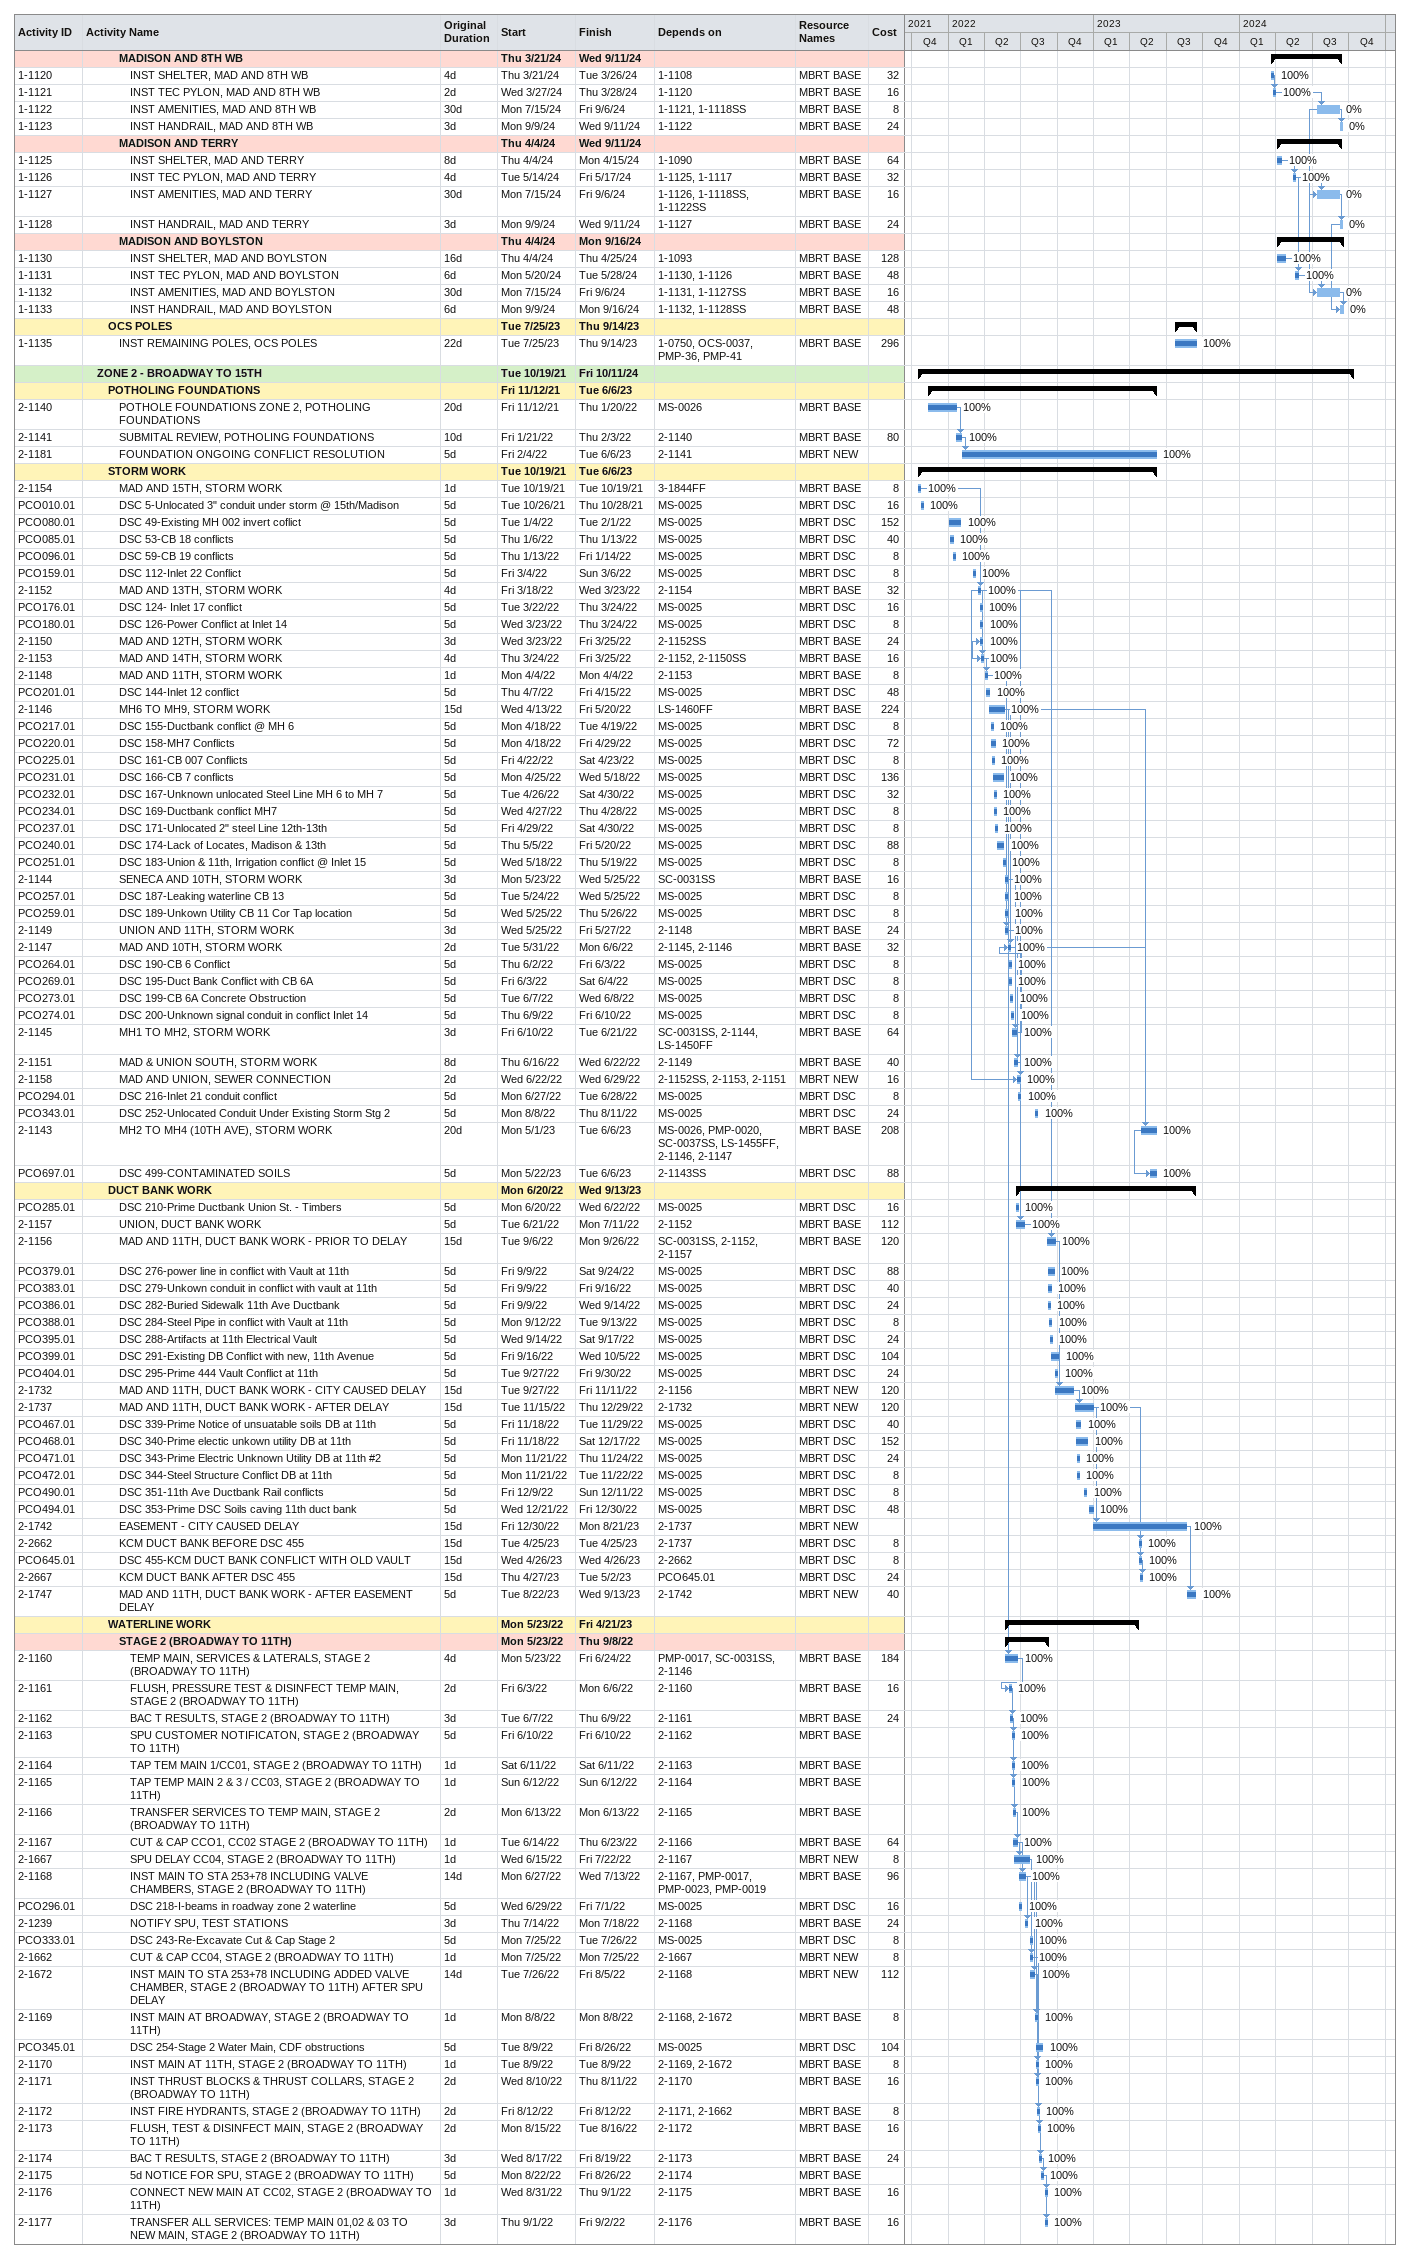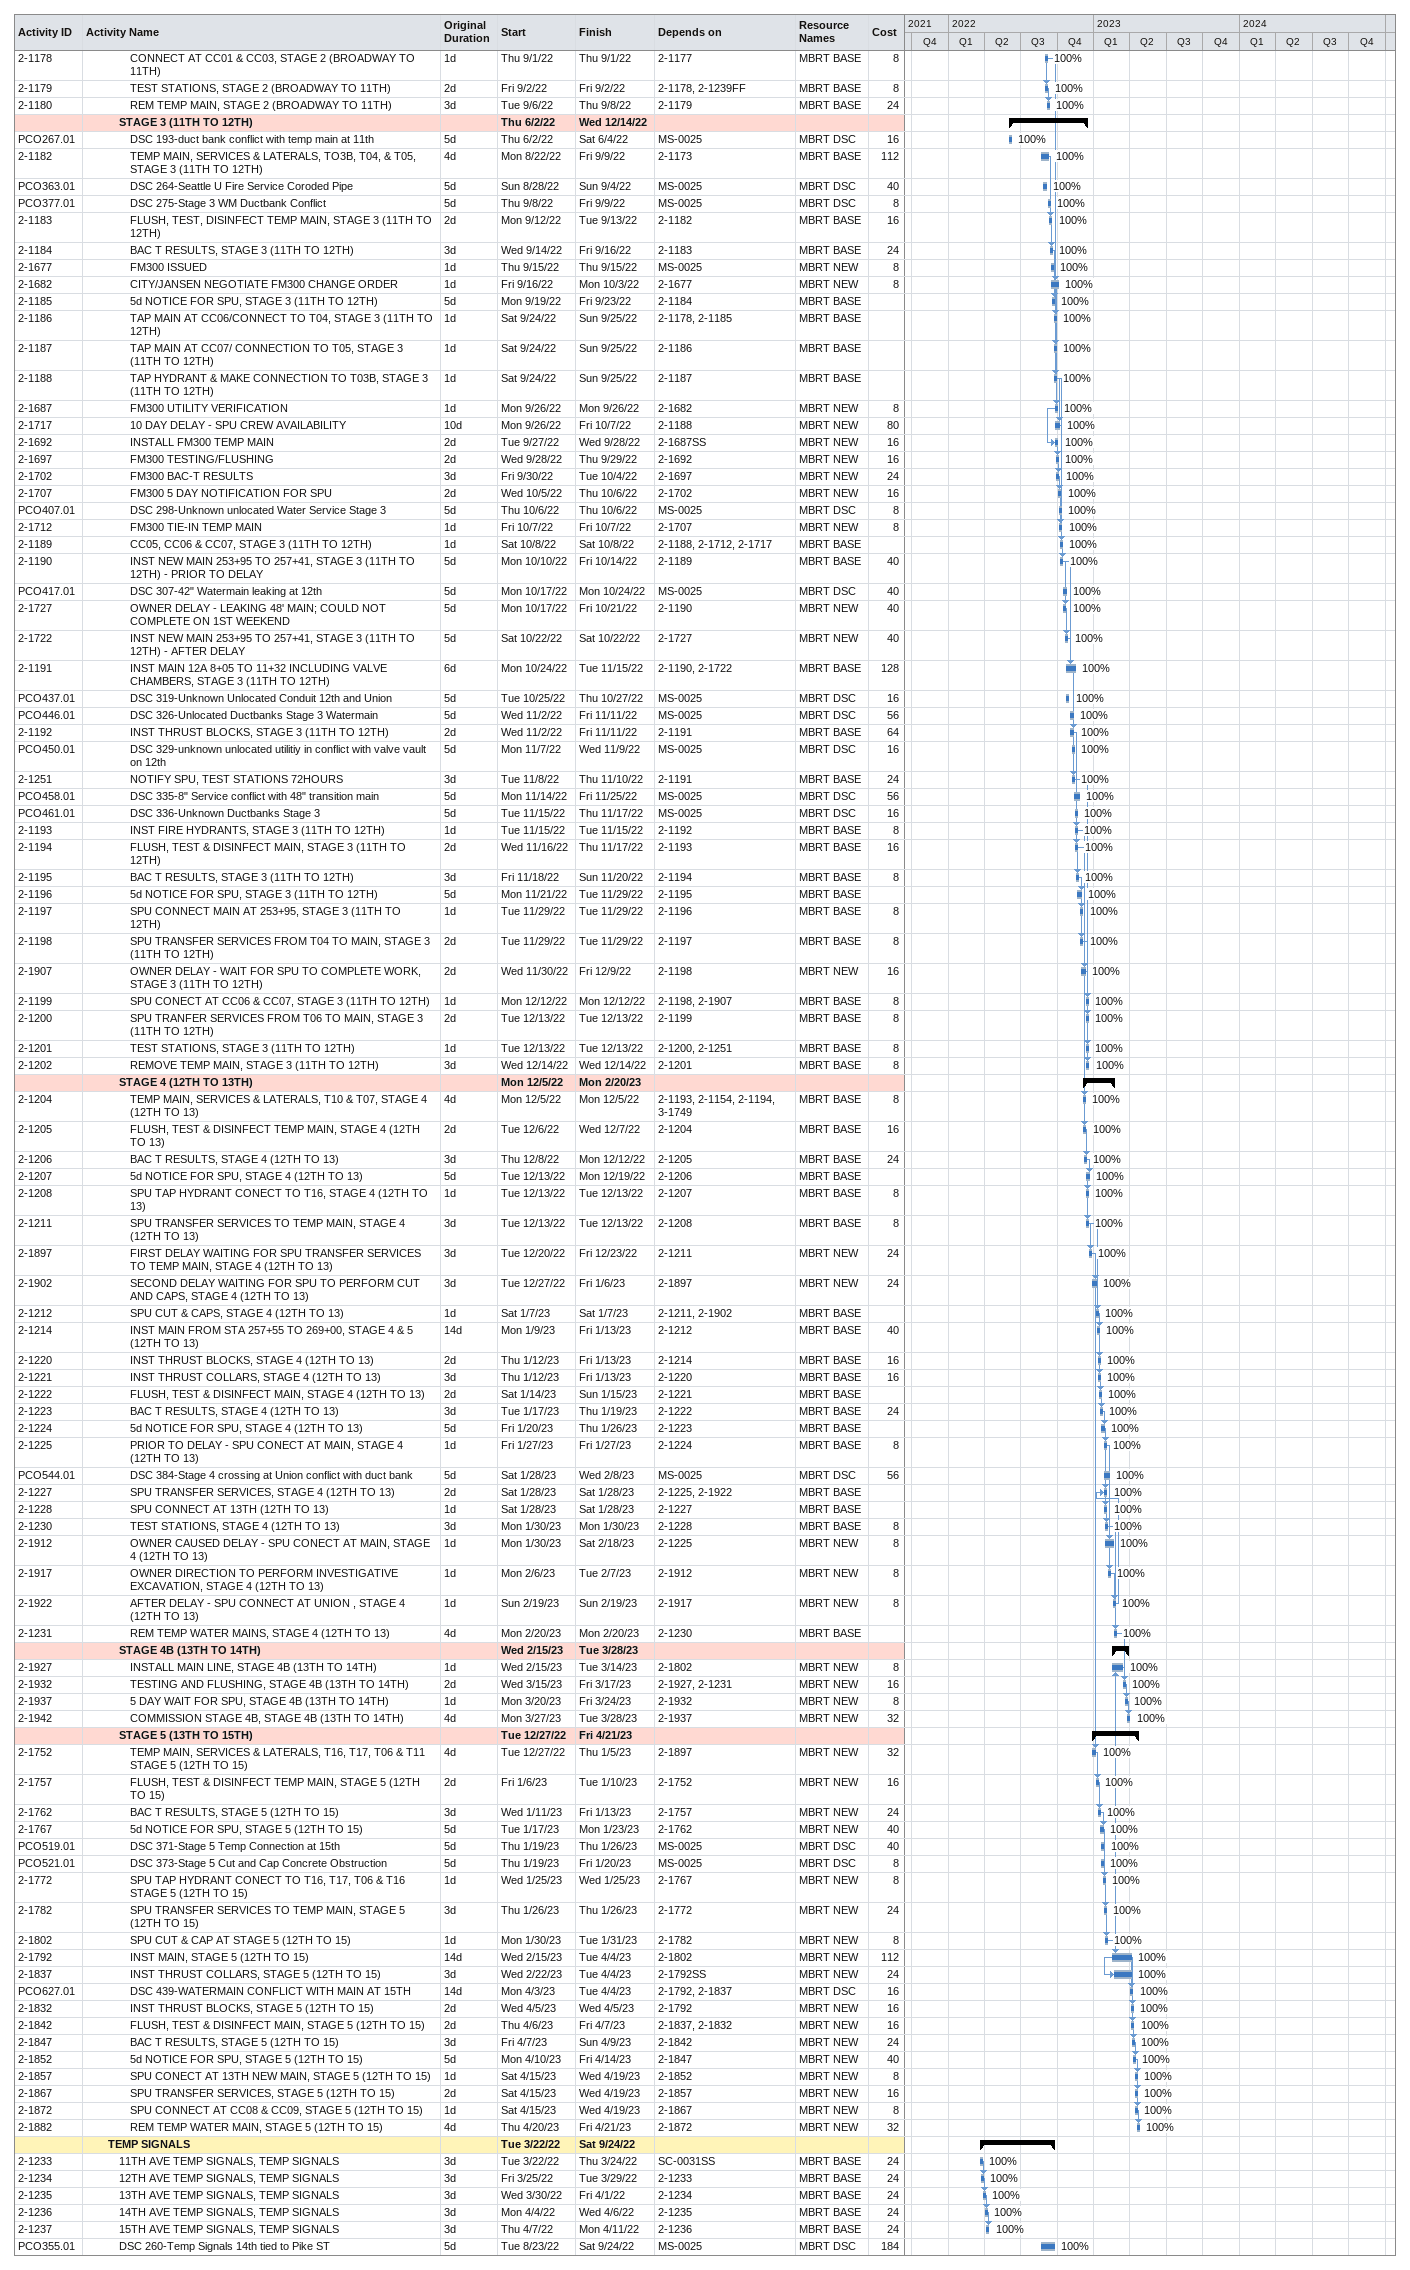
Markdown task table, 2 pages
| ID | Level | Task | Original duration | Start | Finish | Predecessors | Resources | % complete | Cost |
|---|---|---|---|---|---|---|---|---|---|
|  | 4 | **MADISON AND 8TH WB** |  | 2024-03-21 | 2024-09-11 |  |  |  |  |
| 1-1120 | 5 | INST SHELTER, MAD AND 8TH WB | 4d | 2024-03-21 | 2024-03-26 | 1-1108 | MBRT BASE | 100 | 32 |
| 1-1121 | 5 | INST TEC PYLON, MAD AND 8TH WB | 2d | 2024-03-27 | 2024-03-28 | 1-1120 | MBRT BASE | 100 | 16 |
| 1-1122 | 5 | INST AMENITIES, MAD AND 8TH WB | 30d | 2024-07-15 | 2024-09-06 | 1-1121, 1-1118SS | MBRT BASE | 0 | 8 |
| 1-1123 | 5 | INST HANDRAIL, MAD AND 8TH WB | 3d | 2024-09-09 | 2024-09-11 | 1-1122 | MBRT BASE | 0 | 24 |
|  | 4 | **MADISON AND TERRY** |  | 2024-04-04 | 2024-09-11 |  |  |  |  |
| 1-1125 | 5 | INST SHELTER, MAD AND TERRY | 8d | 2024-04-04 | 2024-04-15 | 1-1090 | MBRT BASE | 100 | 64 |
| 1-1126 | 5 | INST TEC PYLON, MAD AND TERRY | 4d | 2024-05-14 | 2024-05-17 | 1-1125, 1-1117 | MBRT BASE | 100 | 32 |
| 1-1127 | 5 | INST AMENITIES, MAD AND TERRY | 30d | 2024-07-15 | 2024-09-06 | 1-1126, 1-1118SS, 1-1122SS | MBRT BASE | 0 | 16 |
| 1-1128 | 5 | INST HANDRAIL, MAD AND TERRY | 3d | 2024-09-09 | 2024-09-11 | 1-1127 | MBRT BASE | 0 | 24 |
|  | 4 | **MADISON AND BOYLSTON** |  | 2024-04-04 | 2024-09-16 |  |  |  |  |
| 1-1130 | 5 | INST SHELTER, MAD AND BOYLSTON | 16d | 2024-04-04 | 2024-04-25 | 1-1093 | MBRT BASE | 100 | 128 |
| 1-1131 | 5 | INST TEC PYLON, MAD AND BOYLSTON | 6d | 2024-05-20 | 2024-05-28 | 1-1130, 1-1126 | MBRT BASE | 100 | 48 |
| 1-1132 | 5 | INST AMENITIES, MAD AND BOYLSTON | 30d | 2024-07-15 | 2024-09-06 | 1-1131, 1-1127SS | MBRT BASE | 0 | 16 |
| 1-1133 | 5 | INST HANDRAIL, MAD AND BOYLSTON | 6d | 2024-09-09 | 2024-09-16 | 1-1132, 1-1128SS | MBRT BASE | 0 | 48 |
|  | 3 | **OCS POLES** |  | 2023-07-25 | 2023-09-14 |  |  |  |  |
| 1-1135 | 4 | INST REMAINING POLES, OCS POLES | 22d | 2023-07-25 | 2023-09-14 | 1-0750, OCS-0037, PMP-36, PMP-41 | MBRT BASE | 100 | 296 |
|  | 2 | **ZONE 2 - BROADWAY TO 15TH** |  | 2021-10-19 | 2024-10-11 |  |  |  |  |
|  | 3 | **POTHOLING FOUNDATIONS** |  | 2021-11-12 | 2023-06-06 |  |  |  |  |
| 2-1140 | 4 | POTHOLE FOUNDATIONS ZONE 2, POTHOLING FOUNDATIONS | 20d | 2021-11-12 | 2022-01-20 | MS-0026 | MBRT BASE | 100 |  |
| 2-1141 | 4 | SUBMITAL REVIEW, POTHOLING FOUNDATIONS | 10d | 2022-01-21 | 2022-02-03 | 2-1140 | MBRT BASE | 100 | 80 |
| 2-1181 | 4 | FOUNDATION ONGOING CONFLICT RESOLUTION | 5d | 2022-02-04 | 2023-06-06 | 2-1141 | MBRT NEW | 100 |  |
|  | 3 | **STORM WORK** |  | 2021-10-19 | 2023-06-06 |  |  |  |  |
| 2-1154 | 4 | MAD AND 15TH, STORM WORK | 1d | 2021-10-19 | 2021-10-19 | 3-1844FF | MBRT BASE | 100 | 8 |
| PCO010.01 | 4 | DSC 5-Unlocated 3" conduit under storm @ 15th/Madison | 5d | 2021-10-26 | 2021-10-28 | MS-0025 | MBRT DSC | 100 | 16 |
| PCO080.01 | 4 | DSC 49-Existing MH 002 invert coflict | 5d | 2022-01-04 | 2022-02-01 | MS-0025 | MBRT DSC | 100 | 152 |
| PCO085.01 | 4 | DSC 53-CB 18 conflicts | 5d | 2022-01-06 | 2022-01-13 | MS-0025 | MBRT DSC | 100 | 40 |
| PCO096.01 | 4 | DSC 59-CB 19 conflicts | 5d | 2022-01-13 | 2022-01-14 | MS-0025 | MBRT DSC | 100 | 8 |
| PCO159.01 | 4 | DSC 112-Inlet 22 Conflict | 5d | 2022-03-04 | 2022-03-06 | MS-0025 | MBRT DSC | 100 | 8 |
| 2-1152 | 4 | MAD AND 13TH, STORM WORK | 4d | 2022-03-18 | 2022-03-23 | 2-1154 | MBRT BASE | 100 | 32 |
| PCO176.01 | 4 | DSC 124- Inlet 17 conflict | 5d | 2022-03-22 | 2022-03-24 | MS-0025 | MBRT DSC | 100 | 16 |
| PCO180.01 | 4 | DSC 126-Power Conflict at Inlet 14 | 5d | 2022-03-23 | 2022-03-24 | MS-0025 | MBRT DSC | 100 | 8 |
| 2-1150 | 4 | MAD AND 12TH, STORM WORK | 3d | 2022-03-23 | 2022-03-25 | 2-1152SS | MBRT BASE | 100 | 24 |
| 2-1153 | 4 | MAD AND 14TH, STORM WORK | 4d | 2022-03-24 | 2022-03-25 | 2-1152, 2-1150SS | MBRT BASE | 100 | 16 |
| 2-1148 | 4 | MAD AND 11TH, STORM WORK | 1d | 2022-04-04 | 2022-04-04 | 2-1153 | MBRT BASE | 100 | 8 |
| PCO201.01 | 4 | DSC 144-Inlet 12 conflict | 5d | 2022-04-07 | 2022-04-15 | MS-0025 | MBRT DSC | 100 | 48 |
| 2-1146 | 4 | MH6 TO MH9, STORM WORK | 15d | 2022-04-13 | 2022-05-20 | LS-1460FF | MBRT BASE | 100 | 224 |
| PCO217.01 | 4 | DSC 155-Ductbank conflict @ MH 6 | 5d | 2022-04-18 | 2022-04-19 | MS-0025 | MBRT DSC | 100 | 8 |
| PCO220.01 | 4 | DSC 158-MH7 Conflicts | 5d | 2022-04-18 | 2022-04-29 | MS-0025 | MBRT DSC | 100 | 72 |
| PCO225.01 | 4 | DSC 161-CB 007 Conflicts | 5d | 2022-04-22 | 2022-04-23 | MS-0025 | MBRT DSC | 100 | 8 |
| PCO231.01 | 4 | DSC 166-CB 7 conflicts | 5d | 2022-04-25 | 2022-05-18 | MS-0025 | MBRT DSC | 100 | 136 |
| PCO232.01 | 4 | DSC 167-Unknown unlocated Steel Line MH 6 to MH 7 | 5d | 2022-04-26 | 2022-04-30 | MS-0025 | MBRT DSC | 100 | 32 |
| PCO234.01 | 4 | DSC 169-Ductbank conflict MH7 | 5d | 2022-04-27 | 2022-04-28 | MS-0025 | MBRT DSC | 100 | 8 |
| PCO237.01 | 4 | DSC 171-Unlocated 2" steel Line 12th-13th | 5d | 2022-04-29 | 2022-04-30 | MS-0025 | MBRT DSC | 100 | 8 |
| PCO240.01 | 4 | DSC 174-Lack of Locates, Madison & 13th | 5d | 2022-05-05 | 2022-05-20 | MS-0025 | MBRT DSC | 100 | 88 |
| PCO251.01 | 4 | DSC 183-Union & 11th, Irrigation conflict @ Inlet 15 | 5d | 2022-05-18 | 2022-05-19 | MS-0025 | MBRT DSC | 100 | 8 |
| 2-1144 | 4 | SENECA AND 10TH, STORM WORK | 3d | 2022-05-23 | 2022-05-25 | SC-0031SS | MBRT BASE | 100 | 16 |
| PCO257.01 | 4 | DSC 187-Leaking waterline CB 13 | 5d | 2022-05-24 | 2022-05-25 | MS-0025 | MBRT DSC | 100 | 8 |
| PCO259.01 | 4 | DSC 189-Unkown Utility CB 11 Cor Tap location | 5d | 2022-05-25 | 2022-05-26 | MS-0025 | MBRT DSC | 100 | 8 |
| 2-1149 | 4 | UNION AND 11TH, STORM WORK | 3d | 2022-05-25 | 2022-05-27 | 2-1148 | MBRT BASE | 100 | 24 |
| 2-1147 | 4 | MAD AND 10TH, STORM WORK | 2d | 2022-05-31 | 2022-06-06 | 2-1145, 2-1146 | MBRT BASE | 100 | 32 |
| PCO264.01 | 4 | DSC 190-CB 6 Conflict | 5d | 2022-06-02 | 2022-06-03 | MS-0025 | MBRT DSC | 100 | 8 |
| PCO269.01 | 4 | DSC 195-Duct Bank Conflict with CB 6A | 5d | 2022-06-03 | 2022-06-04 | MS-0025 | MBRT DSC | 100 | 8 |
| PCO273.01 | 4 | DSC 199-CB 6A Concrete Obstruction | 5d | 2022-06-07 | 2022-06-08 | MS-0025 | MBRT DSC | 100 | 8 |
| PCO274.01 | 4 | DSC 200-Unknown signal conduit in conflict Inlet 14 | 5d | 2022-06-09 | 2022-06-10 | MS-0025 | MBRT DSC | 100 | 8 |
| 2-1145 | 4 | MH1 TO MH2, STORM WORK | 3d | 2022-06-10 | 2022-06-21 | SC-0031SS, 2-1144, LS-1450FF | MBRT BASE | 100 | 64 |
| 2-1151 | 4 | MAD & UNION SOUTH, STORM WORK | 8d | 2022-06-16 | 2022-06-22 | 2-1149 | MBRT BASE | 100 | 40 |
| 2-1158 | 4 | MAD AND UNION, SEWER CONNECTION | 2d | 2022-06-22 | 2022-06-29 | 2-1152SS, 2-1153, 2-1151 | MBRT NEW | 100 | 16 |
| PCO294.01 | 4 | DSC 216-Inlet 21 conduit conflict | 5d | 2022-06-27 | 2022-06-28 | MS-0025 | MBRT DSC | 100 | 8 |
| PCO343.01 | 4 | DSC 252-Unlocated Conduit Under Existing Storm Stg 2 | 5d | 2022-08-08 | 2022-08-11 | MS-0025 | MBRT DSC | 100 | 24 |
| 2-1143 | 4 | MH2 TO MH4 (10TH AVE), STORM WORK | 20d | 2023-05-01 | 2023-06-06 | MS-0026, PMP-0020, SC-0037SS, LS-1455FF, 2-1146, 2-1147 | MBRT BASE | 100 | 208 |
| PCO697.01 | 4 | DSC 499-CONTAMINATED SOILS | 5d | 2023-05-22 | 2023-06-06 | 2-1143SS | MBRT DSC | 100 | 88 |
|  | 3 | **DUCT BANK WORK** |  | 2022-06-20 | 2023-09-13 |  |  |  |  |
| PCO285.01 | 4 | DSC 210-Prime Ductbank Union St. - Timbers | 5d | 2022-06-20 | 2022-06-22 | MS-0025 | MBRT DSC | 100 | 16 |
| 2-1157 | 4 | UNION, DUCT BANK WORK | 5d | 2022-06-21 | 2022-07-11 | 2-1152 | MBRT BASE | 100 | 112 |
| 2-1156 | 4 | MAD AND 11TH, DUCT BANK WORK - PRIOR TO DELAY | 15d | 2022-09-06 | 2022-09-26 | SC-0031SS, 2-1152, 2-1157 | MBRT BASE | 100 | 120 |
| PCO379.01 | 4 | DSC 276-power line in conflict with Vault at 11th | 5d | 2022-09-09 | 2022-09-24 | MS-0025 | MBRT DSC | 100 | 88 |
| PCO383.01 | 4 | DSC 279-Unkown conduit in conflict with vault at 11th | 5d | 2022-09-09 | 2022-09-16 | MS-0025 | MBRT DSC | 100 | 40 |
| PCO386.01 | 4 | DSC 282-Buried Sidewalk 11th Ave Ductbank | 5d | 2022-09-09 | 2022-09-14 | MS-0025 | MBRT DSC | 100 | 24 |
| PCO388.01 | 4 | DSC 284-Steel Pipe in conflict with Vault at 11th | 5d | 2022-09-12 | 2022-09-13 | MS-0025 | MBRT DSC | 100 | 8 |
| PCO395.01 | 4 | DSC 288-Artifacts at 11th Electrical Vault | 5d | 2022-09-14 | 2022-09-17 | MS-0025 | MBRT DSC | 100 | 24 |
| PCO399.01 | 4 | DSC 291-Existing DB Conflict with new, 11th Avenue | 5d | 2022-09-16 | 2022-10-05 | MS-0025 | MBRT DSC | 100 | 104 |
| PCO404.01 | 4 | DSC 295-Prime 444 Vault Conflict at 11th | 5d | 2022-09-27 | 2022-09-30 | MS-0025 | MBRT DSC | 100 | 24 |
| 2-1732 | 4 | MAD AND 11TH, DUCT BANK WORK - CITY CAUSED DELAY | 15d | 2022-09-27 | 2022-11-11 | 2-1156 | MBRT NEW | 100 | 120 |
| 2-1737 | 4 | MAD AND 11TH, DUCT BANK WORK - AFTER DELAY | 15d | 2022-11-15 | 2022-12-29 | 2-1732 | MBRT NEW | 100 | 120 |
| PCO467.01 | 4 | DSC 339-Prime Notice of unsuatable soils DB at 11th | 5d | 2022-11-18 | 2022-11-29 | MS-0025 | MBRT DSC | 100 | 40 |
| PCO468.01 | 4 | DSC 340-Prime electic unkown utility DB at 11th | 5d | 2022-11-18 | 2022-12-17 | MS-0025 | MBRT DSC | 100 | 152 |
| PCO471.01 | 4 | DSC 343-Prime Electric Unknown Utility DB at 11th #2 | 5d | 2022-11-21 | 2022-11-24 | MS-0025 | MBRT DSC | 100 | 24 |
| PCO472.01 | 4 | DSC 344-Steel Structure Conflict DB at 11th | 5d | 2022-11-21 | 2022-11-22 | MS-0025 | MBRT DSC | 100 | 8 |
| PCO490.01 | 4 | DSC 351-11th Ave Ductbank Rail conflicts | 5d | 2022-12-09 | 2022-12-11 | MS-0025 | MBRT DSC | 100 | 8 |
| PCO494.01 | 4 | DSC 353-Prime DSC Soils caving 11th duct bank | 5d | 2022-12-21 | 2022-12-30 | MS-0025 | MBRT DSC | 100 | 48 |
| 2-1742 | 4 | EASEMENT - CITY CAUSED DELAY | 15d | 2022-12-30 | 2023-08-21 | 2-1737 | MBRT NEW | 100 |  |
| 2-2662 | 4 | KCM DUCT BANK BEFORE DSC 455 | 15d | 2023-04-25 | 2023-04-25 | 2-1737 | MBRT DSC | 100 | 8 |
| PCO645.01 | 4 | DSC 455-KCM DUCT BANK CONFLICT WITH OLD VAULT | 15d | 2023-04-26 | 2023-04-26 | 2-2662 | MBRT DSC | 100 | 8 |
| 2-2667 | 4 | KCM DUCT BANK AFTER DSC 455 | 15d | 2023-04-27 | 2023-05-02 | PCO645.01 | MBRT DSC | 100 | 24 |
| 2-1747 | 4 | MAD AND 11TH, DUCT BANK WORK - AFTER EASEMENT DELAY | 5d | 2023-08-22 | 2023-09-13 | 2-1742 | MBRT NEW | 100 | 40 |
|  | 3 | **WATERLINE WORK** |  | 2022-05-23 | 2023-04-21 |  |  |  |  |
|  | 4 | **STAGE 2 (BROADWAY TO 11TH)** |  | 2022-05-23 | 2022-09-08 |  |  |  |  |
| 2-1160 | 5 | TEMP MAIN, SERVICES & LATERALS, STAGE 2 (BROADWAY TO 11TH) | 4d | 2022-05-23 | 2022-06-24 | PMP-0017, SC-0031SS, 2-1146 | MBRT BASE | 100 | 184 |
| 2-1161 | 5 | FLUSH, PRESSURE TEST & DISINFECT TEMP MAIN, STAGE 2 (BROADWAY TO 11TH) | 2d | 2022-06-03 | 2022-06-06 | 2-1160 | MBRT BASE | 100 | 16 |
| 2-1162 | 5 | BAC T RESULTS, STAGE 2 (BROADWAY TO 11TH) | 3d | 2022-06-07 | 2022-06-09 | 2-1161 | MBRT BASE | 100 | 24 |
| 2-1163 | 5 | SPU CUSTOMER NOTIFICATON, STAGE 2 (BROADWAY TO 11TH) | 5d | 2022-06-10 | 2022-06-10 | 2-1162 | MBRT BASE | 100 |  |
| 2-1164 | 5 | TAP TEM MAIN 1/CC01, STAGE 2 (BROADWAY TO 11TH) | 1d | 2022-06-11 | 2022-06-11 | 2-1163 | MBRT BASE | 100 |  |
| 2-1165 | 5 | TAP TEMP MAIN 2 & 3 / CC03, STAGE 2 (BROADWAY TO 11TH) | 1d | 2022-06-12 | 2022-06-12 | 2-1164 | MBRT BASE | 100 |  |
| 2-1166 | 5 | TRANSFER SERVICES TO TEMP MAIN, STAGE 2 (BROADWAY TO 11TH) | 2d | 2022-06-13 | 2022-06-13 | 2-1165 | MBRT BASE | 100 |  |
| 2-1167 | 5 | CUT & CAP CCO1, CC02 STAGE 2 (BROADWAY TO 11TH) | 1d | 2022-06-14 | 2022-06-23 | 2-1166 | MBRT BASE | 100 | 64 |
| 2-1667 | 5 | SPU DELAY CC04, STAGE 2 (BROADWAY TO 11TH) | 1d | 2022-06-15 | 2022-07-22 | 2-1167 | MBRT NEW | 100 | 8 |
| 2-1168 | 5 | INST MAIN TO STA 253+78 INCLUDING VALVE CHAMBERS, STAGE 2 (BROADWAY TO 11TH) | 14d | 2022-06-27 | 2022-07-13 | 2-1167, PMP-0017, PMP-0023, PMP-0019 | MBRT BASE | 100 | 96 |
| PCO296.01 | 5 | DSC 218-I-beams in roadway zone 2 waterline | 5d | 2022-06-29 | 2022-07-01 | MS-0025 | MBRT DSC | 100 | 16 |
| 2-1239 | 5 | NOTIFY SPU, TEST STATIONS | 3d | 2022-07-14 | 2022-07-18 | 2-1168 | MBRT BASE | 100 | 24 |
| PCO333.01 | 5 | DSC 243-Re-Excavate Cut & Cap Stage 2 | 5d | 2022-07-25 | 2022-07-26 | MS-0025 | MBRT DSC | 100 | 8 |
| 2-1662 | 5 | CUT & CAP CC04, STAGE 2 (BROADWAY TO 11TH) | 1d | 2022-07-25 | 2022-07-25 | 2-1667 | MBRT NEW | 100 | 8 |
| 2-1672 | 5 | INST MAIN TO STA 253+78 INCLUDING ADDED VALVE CHAMBER, STAGE 2 (BROADWAY TO 11TH) AFTER SPU DELAY | 14d | 2022-07-26 | 2022-08-05 | 2-1168 | MBRT NEW | 100 | 112 |
| 2-1169 | 5 | INST MAIN AT BROADWAY, STAGE 2 (BROADWAY TO 11TH) | 1d | 2022-08-08 | 2022-08-08 | 2-1168, 2-1672 | MBRT BASE | 100 | 8 |
| PCO345.01 | 5 | DSC 254-Stage 2 Water Main, CDF obstructions | 5d | 2022-08-09 | 2022-08-26 | MS-0025 | MBRT DSC | 100 | 104 |
| 2-1170 | 5 | INST MAIN AT 11TH, STAGE 2 (BROADWAY TO 11TH) | 1d | 2022-08-09 | 2022-08-09 | 2-1169, 2-1672 | MBRT BASE | 100 | 8 |
| 2-1171 | 5 | INST THRUST BLOCKS & THRUST COLLARS, STAGE 2 (BROADWAY TO 11TH) | 2d | 2022-08-10 | 2022-08-11 | 2-1170 | MBRT BASE | 100 | 16 |
| 2-1172 | 5 | INST FIRE HYDRANTS, STAGE 2 (BROADWAY TO 11TH) | 2d | 2022-08-12 | 2022-08-12 | 2-1171, 2-1662 | MBRT BASE | 100 | 8 |
| 2-1173 | 5 | FLUSH, TEST & DISINFECT MAIN, STAGE 2 (BROADWAY TO 11TH) | 2d | 2022-08-15 | 2022-08-16 | 2-1172 | MBRT BASE | 100 | 16 |
| 2-1174 | 5 | BAC T RESULTS, STAGE 2 (BROADWAY TO 11TH) | 3d | 2022-08-17 | 2022-08-19 | 2-1173 | MBRT BASE | 100 | 24 |
| 2-1175 | 5 | 5d NOTICE FOR SPU, STAGE 2 (BROADWAY TO 11TH) | 5d | 2022-08-22 | 2022-08-26 | 2-1174 | MBRT BASE | 100 |  |
| 2-1176 | 5 | CONNECT NEW MAIN AT CC02, STAGE 2 (BROADWAY TO 11TH) | 1d | 2022-08-31 | 2022-09-01 | 2-1175 | MBRT BASE | 100 | 16 |
| 2-1177 | 5 | TRANSFER ALL SERVICES: TEMP MAIN 01,02 & 03 TO NEW MAIN, STAGE 2 (BROADWAY TO 11TH) | 3d | 2022-09-01 | 2022-09-02 | 2-1176 | MBRT BASE | 100 | 16 |
| 2-1178 | 5 | CONNECT AT CC01 & CC03, STAGE 2 (BROADWAY TO 11TH) | 1d | 2022-09-01 | 2022-09-01 | 2-1177 | MBRT BASE | 100 | 8 |
| 2-1179 | 5 | TEST STATIONS, STAGE 2 (BROADWAY TO 11TH) | 2d | 2022-09-02 | 2022-09-02 | 2-1178, 2-1239FF | MBRT BASE | 100 | 8 |
| 2-1180 | 5 | REM TEMP MAIN, STAGE 2 (BROADWAY TO 11TH) | 3d | 2022-09-06 | 2022-09-08 | 2-1179 | MBRT BASE | 100 | 24 |
|  | 4 | **STAGE 3 (11TH TO 12TH)** |  | 2022-06-02 | 2022-12-14 |  |  |  |  |
| PCO267.01 | 5 | DSC 193-duct bank conflict with temp main at 11th | 5d | 2022-06-02 | 2022-06-04 | MS-0025 | MBRT DSC | 100 | 16 |
| 2-1182 | 5 | TEMP MAIN, SERVICES & LATERALS, TO3B, T04, & T05, STAGE 3 (11TH TO 12TH) | 4d | 2022-08-22 | 2022-09-09 | 2-1173 | MBRT BASE | 100 | 112 |
| PCO363.01 | 5 | DSC 264-Seattle U Fire Service Coroded Pipe | 5d | 2022-08-28 | 2022-09-04 | MS-0025 | MBRT DSC | 100 | 40 |
| PCO377.01 | 5 | DSC 275-Stage 3 WM Ductbank Conflict | 5d | 2022-09-08 | 2022-09-09 | MS-0025 | MBRT DSC | 100 | 8 |
| 2-1183 | 5 | FLUSH, TEST, DISINFECT TEMP MAIN, STAGE 3 (11TH TO 12TH) | 2d | 2022-09-12 | 2022-09-13 | 2-1182 | MBRT BASE | 100 | 16 |
| 2-1184 | 5 | BAC T RESULTS, STAGE 3 (11TH TO 12TH) | 3d | 2022-09-14 | 2022-09-16 | 2-1183 | MBRT BASE | 100 | 24 |
| 2-1677 | 5 | FM300 ISSUED | 1d | 2022-09-15 | 2022-09-15 | MS-0025 | MBRT NEW | 100 | 8 |
| 2-1682 | 5 | CITY/JANSEN NEGOTIATE FM300 CHANGE ORDER | 1d | 2022-09-16 | 2022-10-03 | 2-1677 | MBRT NEW | 100 | 8 |
| 2-1185 | 5 | 5d NOTICE FOR SPU, STAGE 3 (11TH TO 12TH) | 5d | 2022-09-19 | 2022-09-23 | 2-1184 | MBRT BASE | 100 |  |
| 2-1186 | 5 | TAP MAIN AT CC06/CONNECT TO T04, STAGE 3 (11TH TO 12TH) | 1d | 2022-09-24 | 2022-09-25 | 2-1178, 2-1185 | MBRT BASE | 100 |  |
| 2-1187 | 5 | TAP MAIN AT CC07/ CONNECTION TO T05, STAGE 3 (11TH TO 12TH) | 1d | 2022-09-24 | 2022-09-25 | 2-1186 | MBRT BASE | 100 |  |
| 2-1188 | 5 | TAP HYDRANT & MAKE CONNECTION TO T03B, STAGE 3 (11TH TO 12TH) | 1d | 2022-09-24 | 2022-09-25 | 2-1187 | MBRT BASE | 100 |  |
| 2-1687 | 5 | FM300 UTILITY VERIFICATION | 1d | 2022-09-26 | 2022-09-26 | 2-1682 | MBRT NEW | 100 | 8 |
| 2-1717 | 5 | 10 DAY DELAY - SPU CREW AVAILABILITY | 10d | 2022-09-26 | 2022-10-07 | 2-1188 | MBRT NEW | 100 | 80 |
| 2-1692 | 5 | INSTALL FM300 TEMP MAIN | 2d | 2022-09-27 | 2022-09-28 | 2-1687SS | MBRT NEW | 100 | 16 |
| 2-1697 | 5 | FM300 TESTING/FLUSHING | 2d | 2022-09-28 | 2022-09-29 | 2-1692 | MBRT NEW | 100 | 16 |
| 2-1702 | 5 | FM300 BAC-T RESULTS | 3d | 2022-09-30 | 2022-10-04 | 2-1697 | MBRT NEW | 100 | 24 |
| 2-1707 | 5 | FM300 5 DAY NOTIFICATION FOR SPU | 2d | 2022-10-05 | 2022-10-06 | 2-1702 | MBRT NEW | 100 | 16 |
| PCO407.01 | 5 | DSC 298-Unknown unlocated Water Service Stage 3 | 5d | 2022-10-06 | 2022-10-06 | MS-0025 | MBRT DSC | 100 | 8 |
| 2-1712 | 5 | FM300 TIE-IN TEMP MAIN | 1d | 2022-10-07 | 2022-10-07 | 2-1707 | MBRT NEW | 100 | 8 |
| 2-1189 | 5 | CC05, CC06 & CC07, STAGE 3 (11TH TO 12TH) | 1d | 2022-10-08 | 2022-10-08 | 2-1188, 2-1712, 2-1717 | MBRT BASE | 100 |  |
| 2-1190 | 5 | INST NEW MAIN 253+95 TO 257+41, STAGE 3 (11TH TO 12TH) - PRIOR TO DELAY | 5d | 2022-10-10 | 2022-10-14 | 2-1189 | MBRT BASE | 100 | 40 |
| PCO417.01 | 5 | DSC 307-42" Watermain leaking at 12th | 5d | 2022-10-17 | 2022-10-24 | MS-0025 | MBRT DSC | 100 | 40 |
| 2-1727 | 5 | OWNER DELAY - LEAKING 48' MAIN; COULD NOT COMPLETE ON 1ST WEEKEND | 5d | 2022-10-17 | 2022-10-21 | 2-1190 | MBRT NEW | 100 | 40 |
| 2-1722 | 5 | INST NEW MAIN 253+95 TO 257+41, STAGE 3 (11TH TO 12TH) - AFTER DELAY | 5d | 2022-10-22 | 2022-10-22 | 2-1727 | MBRT NEW | 100 | 40 |
| 2-1191 | 5 | INST MAIN 12A 8+05 TO 11+32 INCLUDING VALVE CHAMBERS, STAGE 3 (11TH TO 12TH) | 6d | 2022-10-24 | 2022-11-15 | 2-1190, 2-1722 | MBRT BASE | 100 | 128 |
| PCO437.01 | 5 | DSC 319-Unknown Unlocated Conduit 12th and Union | 5d | 2022-10-25 | 2022-10-27 | MS-0025 | MBRT DSC | 100 | 16 |
| PCO446.01 | 5 | DSC 326-Unlocated Ductbanks Stage 3 Watermain | 5d | 2022-11-02 | 2022-11-11 | MS-0025 | MBRT DSC | 100 | 56 |
| 2-1192 | 5 | INST THRUST BLOCKS, STAGE 3 (11TH TO 12TH) | 2d | 2022-11-02 | 2022-11-11 | 2-1191 | MBRT BASE | 100 | 64 |
| PCO450.01 | 5 | DSC 329-unknown unlocated utilitiy in conflict with valve vault on 12th | 5d | 2022-11-07 | 2022-11-09 | MS-0025 | MBRT DSC | 100 | 16 |
| 2-1251 | 5 | NOTIFY SPU, TEST STATIONS 72HOURS | 3d | 2022-11-08 | 2022-11-10 | 2-1191 | MBRT BASE | 100 | 24 |
| PCO458.01 | 5 | DSC 335-8" Service conflict with 48" transition main | 5d | 2022-11-14 | 2022-11-25 | MS-0025 | MBRT DSC | 100 | 56 |
| PCO461.01 | 5 | DSC 336-Unknown Ductbanks Stage 3 | 5d | 2022-11-15 | 2022-11-17 | MS-0025 | MBRT DSC | 100 | 16 |
| 2-1193 | 5 | INST FIRE HYDRANTS, STAGE 3 (11TH TO 12TH) | 1d | 2022-11-15 | 2022-11-15 | 2-1192 | MBRT BASE | 100 | 8 |
| 2-1194 | 5 | FLUSH, TEST & DISINFECT MAIN, STAGE 3 (11TH TO 12TH) | 2d | 2022-11-16 | 2022-11-17 | 2-1193 | MBRT BASE | 100 | 16 |
| 2-1195 | 5 | BAC T RESULTS, STAGE 3 (11TH TO 12TH) | 3d | 2022-11-18 | 2022-11-20 | 2-1194 | MBRT BASE | 100 | 8 |
| 2-1196 | 5 | 5d NOTICE FOR SPU, STAGE 3 (11TH TO 12TH) | 5d | 2022-11-21 | 2022-11-29 | 2-1195 | MBRT BASE | 100 |  |
| 2-1197 | 5 | SPU CONNECT MAIN AT 253+95, STAGE 3 (11TH TO 12TH) | 1d | 2022-11-29 | 2022-11-29 | 2-1196 | MBRT BASE | 100 | 8 |
| 2-1198 | 5 | SPU TRANSFER SERVICES FROM T04 TO MAIN, STAGE 3 (11TH TO 12TH) | 2d | 2022-11-29 | 2022-11-29 | 2-1197 | MBRT BASE | 100 | 8 |
| 2-1907 | 5 | OWNER DELAY - WAIT FOR SPU TO COMPLETE WORK, STAGE 3 (11TH TO 12TH) | 2d | 2022-11-30 | 2022-12-09 | 2-1198 | MBRT NEW | 100 | 16 |
| 2-1199 | 5 | SPU CONECT AT CC06 & CC07, STAGE 3 (11TH TO 12TH) | 1d | 2022-12-12 | 2022-12-12 | 2-1198, 2-1907 | MBRT BASE | 100 | 8 |
| 2-1200 | 5 | SPU TRANFER SERVICES FROM T06 TO MAIN, STAGE 3 (11TH TO 12TH) | 2d | 2022-12-13 | 2022-12-13 | 2-1199 | MBRT BASE | 100 | 8 |
| 2-1201 | 5 | TEST STATIONS, STAGE 3 (11TH TO 12TH) | 1d | 2022-12-13 | 2022-12-13 | 2-1200, 2-1251 | MBRT BASE | 100 | 8 |
| 2-1202 | 5 | REMOVE TEMP MAIN, STAGE 3 (11TH TO 12TH) | 3d | 2022-12-14 | 2022-12-14 | 2-1201 | MBRT BASE | 100 | 8 |
|  | 4 | **STAGE 4 (12TH TO 13TH)** |  | 2022-12-05 | 2023-02-20 |  |  |  |  |
| 2-1204 | 5 | TEMP MAIN, SERVICES & LATERALS, T10 & T07, STAGE 4 (12TH TO 13) | 4d | 2022-12-05 | 2022-12-05 | 2-1193, 2-1154, 2-1194, 3-1749 | MBRT BASE | 100 | 8 |
| 2-1205 | 5 | FLUSH, TEST & DISINFECT TEMP MAIN, STAGE 4 (12TH TO 13) | 2d | 2022-12-06 | 2022-12-07 | 2-1204 | MBRT BASE | 100 | 16 |
| 2-1206 | 5 | BAC T RESULTS, STAGE 4 (12TH TO 13) | 3d | 2022-12-08 | 2022-12-12 | 2-1205 | MBRT BASE | 100 | 24 |
| 2-1207 | 5 | 5d NOTICE FOR SPU, STAGE 4 (12TH TO 13) | 5d | 2022-12-13 | 2022-12-19 | 2-1206 | MBRT BASE | 100 |  |
| 2-1208 | 5 | SPU TAP HYDRANT CONECT TO T16, STAGE 4 (12TH TO 13) | 1d | 2022-12-13 | 2022-12-13 | 2-1207 | MBRT BASE | 100 | 8 |
| 2-1211 | 5 | SPU TRANSFER SERVICES TO TEMP MAIN, STAGE 4 (12TH TO 13) | 3d | 2022-12-13 | 2022-12-13 | 2-1208 | MBRT BASE | 100 | 8 |
| 2-1897 | 5 | FIRST DELAY WAITING FOR SPU TRANSFER SERVICES TO TEMP MAIN, STAGE 4 (12TH TO 13) | 3d | 2022-12-20 | 2022-12-23 | 2-1211 | MBRT NEW | 100 | 24 |
| 2-1902 | 5 | SECOND DELAY WAITING FOR SPU TO PERFORM CUT AND CAPS, STAGE 4 (12TH TO 13) | 3d | 2022-12-27 | 2023-01-06 | 2-1897 | MBRT NEW | 100 | 24 |
| 2-1212 | 5 | SPU CUT & CAPS, STAGE 4 (12TH TO 13) | 1d | 2023-01-07 | 2023-01-07 | 2-1211, 2-1902 | MBRT BASE | 100 |  |
| 2-1214 | 5 | INST MAIN FROM STA 257+55 TO 269+00, STAGE 4 & 5 (12TH TO 13) | 14d | 2023-01-09 | 2023-01-13 | 2-1212 | MBRT BASE | 100 | 40 |
| 2-1220 | 5 | INST THRUST BLOCKS, STAGE 4 (12TH TO 13) | 2d | 2023-01-12 | 2023-01-13 | 2-1214 | MBRT BASE | 100 | 16 |
| 2-1221 | 5 | INST THRUST COLLARS, STAGE 4 (12TH TO 13) | 3d | 2023-01-12 | 2023-01-13 | 2-1220 | MBRT BASE | 100 | 16 |
| 2-1222 | 5 | FLUSH, TEST & DISINFECT MAIN, STAGE 4 (12TH TO 13) | 2d | 2023-01-14 | 2023-01-15 | 2-1221 | MBRT BASE | 100 |  |
| 2-1223 | 5 | BAC T RESULTS, STAGE 4 (12TH TO 13) | 3d | 2023-01-17 | 2023-01-19 | 2-1222 | MBRT BASE | 100 | 24 |
| 2-1224 | 5 | 5d NOTICE FOR SPU, STAGE 4 (12TH TO 13) | 5d | 2023-01-20 | 2023-01-26 | 2-1223 | MBRT BASE | 100 |  |
| 2-1225 | 5 | PRIOR TO DELAY - SPU CONECT AT MAIN, STAGE 4 (12TH TO 13) | 1d | 2023-01-27 | 2023-01-27 | 2-1224 | MBRT BASE | 100 | 8 |
| PCO544.01 | 5 | DSC 384-Stage 4 crossing at Union conflict with duct bank | 5d | 2023-01-28 | 2023-02-08 | MS-0025 | MBRT DSC | 100 | 56 |
| 2-1227 | 5 | SPU TRANSFER SERVICES, STAGE 4 (12TH TO 13) | 2d | 2023-01-28 | 2023-01-28 | 2-1225, 2-1922 | MBRT BASE | 100 |  |
| 2-1228 | 5 | SPU CONNECT AT 13TH (12TH TO 13) | 1d | 2023-01-28 | 2023-01-28 | 2-1227 | MBRT BASE | 100 |  |
| 2-1230 | 5 | TEST STATIONS, STAGE 4 (12TH TO 13) | 3d | 2023-01-30 | 2023-01-30 | 2-1228 | MBRT BASE | 100 | 8 |
| 2-1912 | 5 | OWNER CAUSED DELAY - SPU CONECT AT MAIN, STAGE 4 (12TH TO 13) | 1d | 2023-01-30 | 2023-02-18 | 2-1225 | MBRT NEW | 100 | 8 |
| 2-1917 | 5 | OWNER DIRECTION TO PERFORM INVESTIGATIVE EXCAVATION, STAGE 4 (12TH TO 13) | 1d | 2023-02-06 | 2023-02-07 | 2-1912 | MBRT NEW | 100 | 8 |
| 2-1922 | 5 | AFTER DELAY - SPU CONNECT AT UNION , STAGE 4 (12TH TO 13) | 1d | 2023-02-19 | 2023-02-19 | 2-1917 | MBRT NEW | 100 | 8 |
| 2-1231 | 5 | REM TEMP WATER MAINS, STAGE 4 (12TH TO 13) | 4d | 2023-02-20 | 2023-02-20 | 2-1230 | MBRT BASE | 100 |  |
|  | 4 | **STAGE 4B (13TH TO 14TH)** |  | 2023-02-15 | 2023-03-28 |  |  |  |  |
| 2-1927 | 5 | INSTALL MAIN LINE, STAGE 4B (13TH TO 14TH) | 1d | 2023-02-15 | 2023-03-14 | 2-1802 | MBRT NEW | 100 | 8 |
| 2-1932 | 5 | TESTING AND FLUSHING, STAGE 4B (13TH TO 14TH) | 2d | 2023-03-15 | 2023-03-17 | 2-1927, 2-1231 | MBRT NEW | 100 | 16 |
| 2-1937 | 5 | 5 DAY WAIT FOR SPU, STAGE 4B (13TH TO 14TH) | 1d | 2023-03-20 | 2023-03-24 | 2-1932 | MBRT NEW | 100 | 8 |
| 2-1942 | 5 | COMMISSION STAGE 4B, STAGE 4B (13TH TO 14TH) | 4d | 2023-03-27 | 2023-03-28 | 2-1937 | MBRT NEW | 100 | 32 |
|  | 4 | **STAGE 5 (13TH TO 15TH)** |  | 2022-12-27 | 2023-04-21 |  |  |  |  |
| 2-1752 | 5 | TEMP MAIN, SERVICES & LATERALS, T16, T17, T06 & T11 STAGE 5 (12TH TO 15) | 4d | 2022-12-27 | 2023-01-05 | 2-1897 | MBRT NEW | 100 | 32 |
| 2-1757 | 5 | FLUSH, TEST & DISINFECT TEMP MAIN, STAGE 5 (12TH TO 15) | 2d | 2023-01-06 | 2023-01-10 | 2-1752 | MBRT NEW | 100 | 16 |
| 2-1762 | 5 | BAC T RESULTS, STAGE 5 (12TH TO 15) | 3d | 2023-01-11 | 2023-01-13 | 2-1757 | MBRT NEW | 100 | 24 |
| 2-1767 | 5 | 5d NOTICE FOR SPU, STAGE 5 (12TH TO 15) | 5d | 2023-01-17 | 2023-01-23 | 2-1762 | MBRT NEW | 100 | 40 |
| PCO519.01 | 5 | DSC 371-Stage 5 Temp Connection at 15th | 5d | 2023-01-19 | 2023-01-26 | MS-0025 | MBRT DSC | 100 | 40 |
| PCO521.01 | 5 | DSC 373-Stage 5 Cut and Cap Concrete Obstruction | 5d | 2023-01-19 | 2023-01-20 | MS-0025 | MBRT DSC | 100 | 8 |
| 2-1772 | 5 | SPU TAP HYDRANT CONECT TO T16, T17, T06 & T16 STAGE 5 (12TH TO 15) | 1d | 2023-01-25 | 2023-01-25 | 2-1767 | MBRT NEW | 100 | 8 |
| 2-1782 | 5 | SPU TRANSFER SERVICES TO TEMP MAIN, STAGE 5 (12TH TO 15) | 3d | 2023-01-26 | 2023-01-26 | 2-1772 | MBRT NEW | 100 | 24 |
| 2-1802 | 5 | SPU CUT & CAP AT STAGE 5 (12TH TO 15) | 1d | 2023-01-30 | 2023-01-31 | 2-1782 | MBRT NEW | 100 | 8 |
| 2-1792 | 5 | INST MAIN, STAGE 5 (12TH TO 15) | 14d | 2023-02-15 | 2023-04-04 | 2-1802 | MBRT NEW | 100 | 112 |
| 2-1837 | 5 | INST THRUST COLLARS, STAGE 5 (12TH TO 15) | 3d | 2023-02-22 | 2023-04-04 | 2-1792SS | MBRT NEW | 100 | 24 |
| PCO627.01 | 5 | DSC 439-WATERMAIN CONFLICT WITH MAIN AT 15TH | 14d | 2023-04-03 | 2023-04-04 | 2-1792, 2-1837 | MBRT DSC | 100 | 16 |
| 2-1832 | 5 | INST THRUST BLOCKS, STAGE 5 (12TH TO 15) | 2d | 2023-04-05 | 2023-04-05 | 2-1792 | MBRT NEW | 100 | 16 |
| 2-1842 | 5 | FLUSH, TEST & DISINFECT MAIN, STAGE 5 (12TH TO 15) | 2d | 2023-04-06 | 2023-04-07 | 2-1837, 2-1832 | MBRT NEW | 100 | 16 |
| 2-1847 | 5 | BAC T RESULTS, STAGE 5 (12TH TO 15) | 3d | 2023-04-07 | 2023-04-09 | 2-1842 | MBRT NEW | 100 | 24 |
| 2-1852 | 5 | 5d NOTICE FOR SPU, STAGE 5 (12TH TO 15) | 5d | 2023-04-10 | 2023-04-14 | 2-1847 | MBRT NEW | 100 | 40 |
| 2-1857 | 5 | SPU CONECT AT 13TH NEW MAIN, STAGE 5 (12TH TO 15) | 1d | 2023-04-15 | 2023-04-19 | 2-1852 | MBRT NEW | 100 | 8 |
| 2-1867 | 5 | SPU TRANSFER SERVICES, STAGE 5 (12TH TO 15) | 2d | 2023-04-15 | 2023-04-19 | 2-1857 | MBRT NEW | 100 | 16 |
| 2-1872 | 5 | SPU CONNECT AT CC08 & CC09, STAGE 5 (12TH TO 15) | 1d | 2023-04-15 | 2023-04-19 | 2-1867 | MBRT NEW | 100 | 8 |
| 2-1882 | 5 | REM TEMP WATER MAIN, STAGE 5 (12TH TO 15) | 4d | 2023-04-20 | 2023-04-21 | 2-1872 | MBRT NEW | 100 | 32 |
|  | 3 | **TEMP SIGNALS** |  | 2022-03-22 | 2022-09-24 |  |  |  |  |
| 2-1233 | 4 | 11TH AVE TEMP SIGNALS, TEMP SIGNALS | 3d | 2022-03-22 | 2022-03-24 | SC-0031SS | MBRT BASE | 100 | 24 |
| 2-1234 | 4 | 12TH AVE TEMP SIGNALS, TEMP SIGNALS | 3d | 2022-03-25 | 2022-03-29 | 2-1233 | MBRT BASE | 100 | 24 |
| 2-1235 | 4 | 13TH AVE TEMP SIGNALS, TEMP SIGNALS | 3d | 2022-03-30 | 2022-04-01 | 2-1234 | MBRT BASE | 100 | 24 |
| 2-1236 | 4 | 14TH AVE TEMP SIGNALS, TEMP SIGNALS | 3d | 2022-04-04 | 2022-04-06 | 2-1235 | MBRT BASE | 100 | 24 |
| 2-1237 | 4 | 15TH AVE TEMP SIGNALS, TEMP SIGNALS | 3d | 2022-04-07 | 2022-04-11 | 2-1236 | MBRT BASE | 100 | 24 |
| PCO355.01 | 4 | DSC 260-Temp Signals 14th tied to Pike ST | 5d | 2022-08-23 | 2022-09-24 | MS-0025 | MBRT DSC | 100 | 184 |
